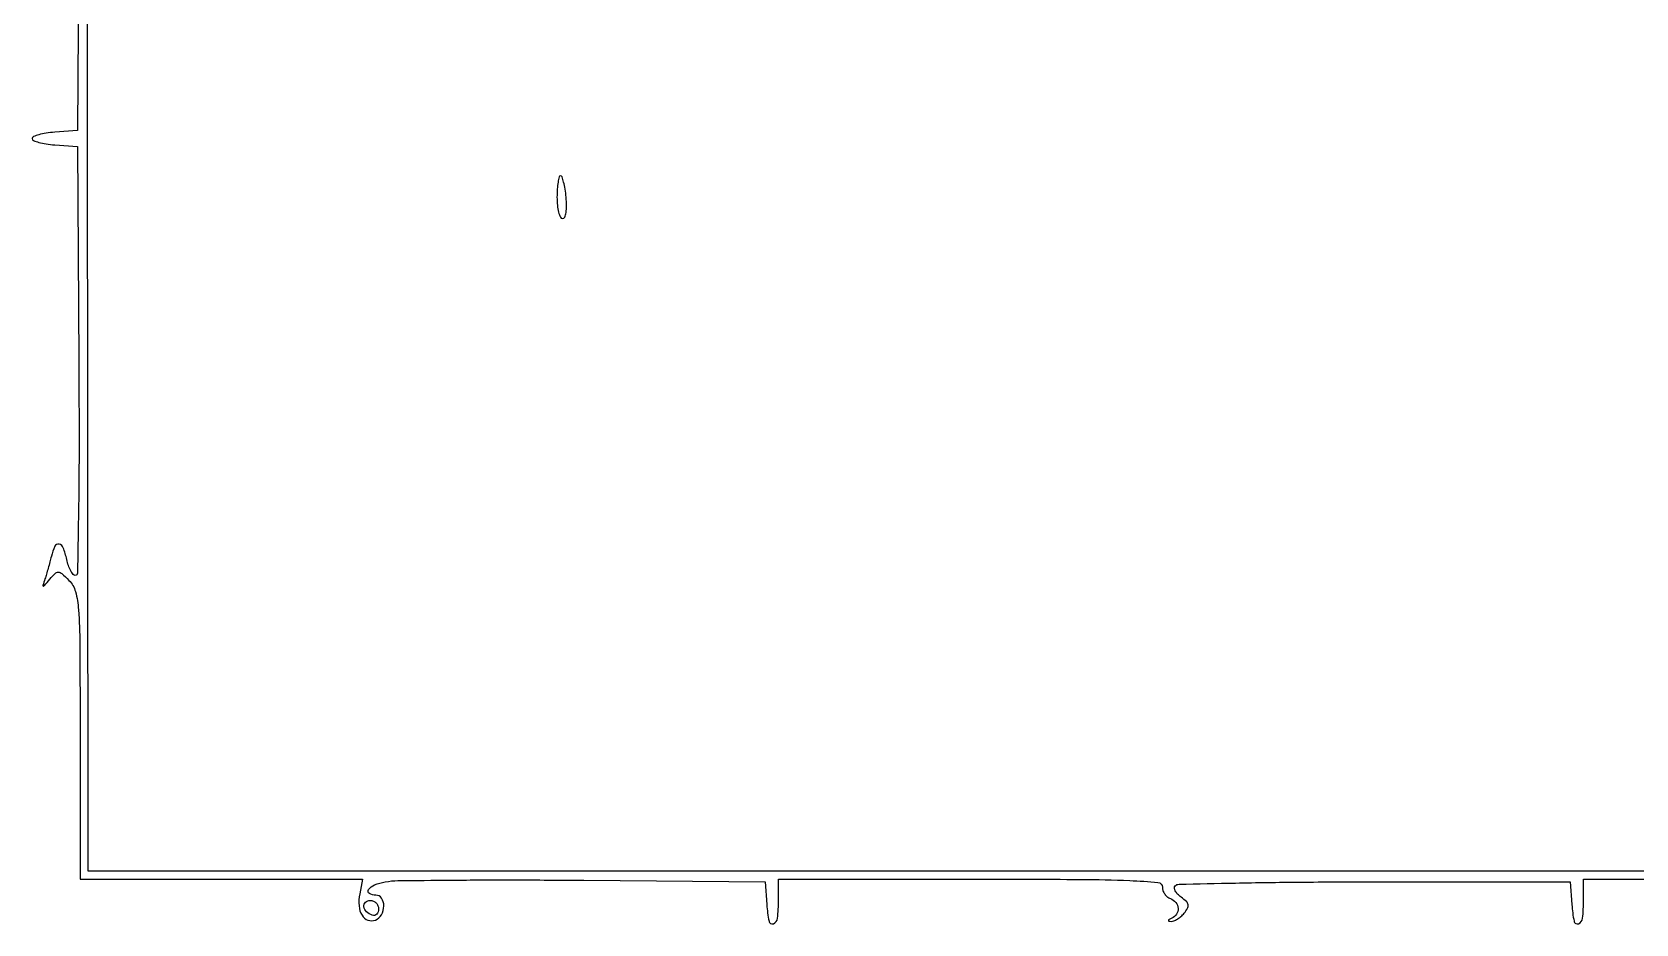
# Model space of a CAD drawing. Extents: x 0 to 905, y 0 to 640.
# Drawn here: x 12 to 312.8, y 12.6 to 180 of the extents above; entities that cross this region are included whole.
import ezdxf

# ---------------------------------------------------------------- set-up
doc = ezdxf.new("R2010")
doc.units = 0

msp = doc.modelspace()

# ---------------------------------------------------------------- linework, layer by layer
for points in [[(882.5, 352.5), (882.5, 87.5), (699.76385, 87.24732), (517.027699, 86.99464), (516.76385, 54.74732), (516.5, 22.5), (269.5, 22.5), (22.5, 22.5), (22.243959, 319, -0.00015), (22.179942, 432.778506, -0.000249), (22.20269, 528.770651, -0.000007), (22.267864, 615.689779, -0.090785), (22.463017, 616.751154, -0.310816), (23.53922, 617.495646, -0.00004), (108.995441, 617.701159, -0.000616), (229.087382, 617.832255, -0.000111), (452.719058, 617.751154), (882.5, 617.5)], [(110.454545, 149, 0.024775), (110.530546, 147.467137, 0.039378), (110.762734, 146.175, 0.046794), (111.098103, 145.25634, 0.289517), (111.503699, 145, 0.298592), (111.90341, 145.262067, 0.061261), (112.155051, 146.112252, 0.04349), (112.255092, 147.384475, 0.02166), (112.17139, 149, 0.015535), (111.97695, 150.533207, 0.024829), (111.705849, 151.825, 0.021922), (111.403174, 152.802262, 0.316641), (111.122237, 153, 0.340237), (110.860411, 152.798509, 0.023403), (110.65068, 151.825, 0.025663), (110.502687, 150.533409, 0.015694)], [(77, 15.416667, -0.077096), (76.910766, 14.841384, -0.119977), (76.651172, 14.414714, -0.144529), (76.264262, 14.204183, -0.134046), (75.8125, 14.229167, -0.113253), (74.749304, 14.877068, -0.165501), (74.257027, 15.846361, -0.244413), (74.540134, 16.653027, -0.190724), (75.416667, 17, -0.099038), (76.020927, 16.879125, -0.097945), (76.534896, 16.534896, -0.097945), (76.879125, 16.020927, -0.099038)]]:
    msp.add_lwpolyline(points, format="xyb", close=True)
msp.add_lwpolyline([(20.761883, 199.75), (20.5, 161.5), (16.25, 161.192502, 0.019489), (14.621172, 161.010626, 0.030855), (13.248438, 160.715362, 0.031664), (12.240079, 160.362225, 0.301309), (12, 160, 0.301309), (12.240079, 159.637775, 0.031664), (13.248438, 159.284638, 0.030855), (14.621172, 158.989374, 0.019489), (16.25, 158.807498), (20.5, 158.5), (20.761344, 118.25, -0.001827), (20.808353, 101.696505, -0.003961), (20.697244, 88.977847, -0.000742), (20.505445, 78.406587, -0.408477), (20.0908, 78, -0.228924), (19.688093, 78.194575, -0.045794), (19.239098, 78.88125, -0.040003), (18.820371, 79.851009, -0.027866), (18.5, 81, 0.03392), (17.856134, 83.205709, 0.259723), (17.067568, 83.88453, 0.348857), (16.278304, 83.484819, 0.046232), (15.612673, 81.592901, -0.003985), (15.338633, 80.536759, -0.002794), (15.013888, 79.351535, -0.002818), (14.690108, 78.219825, -0.005881), (14.42263, 77.342901, 0.003772), (14.041765, 76.112858, 0.498635), (14.122375, 76.002852, 0.226047), (14.312115, 76.090173, 0.002033), (15.337637, 77.330728, -0.026714), (16.311142, 78.396596, -0.214954), (16.918665, 78.620963, -0.165726), (17.581362, 78.342221, -0.014696), (18.919272, 77.080728, -0.131647), (20.134284, 74.976322, -0.047634), (20.711468, 71.544475, -0.016579), (20.95609, 65.156187, -0.00128), (21, 48), (21, 21), (47.475, 21), (73.95, 21), (73.447868, 18.25, 0.063939), (73.327342, 15.973794, 0.116742), (73.886854, 14.210331, 0.173831), (74.989276, 13.306176, 0.179154), (76.399075, 13.322898, 0.177048), (77.522872, 14.302342, 0.121057), (77.966633, 15.953741, 0.146594), (77.563823, 17.411807, 0.258044), (76.5, 18, -0.126535), (75.257762, 18.319488, -0.446372), (75.093632, 19.027906, -0.146659), (76.220418, 19.916136, -0.049681), (78.25, 20.493245, -0.041262), (80.600532, 20.717884, -0.001219), (90.532812, 20.82084, -0.00243), (102.236835, 20.856736, -0.001673), (115.5, 20.788558), (149.5, 20.5), (149.808612, 16.227207, 0.029451), (150.221433, 13.093615, 0.465814), (151.047176, 12.632734, 0.284395), (151.830151, 13.654487, 0.024929), (152, 17.059017), (152, 21), (188, 21, -0.001094), (208.687203, 20.954753, -0.009535), (217.872966, 20.739365, -0.01283), (223.172611, 20.377522, -0.386991), (224, 19.468615, 0.088478), (224.112085, 18.840167, 0.06652), (224.440625, 18.217991, 0.065663), (224.926585, 17.696157, 0.081035), (225.5, 17.361626, -0.131848), (226.519603, 16.620416, -0.154344), (226.954623, 15.511186, -0.164659), (226.662086, 14.406679, -0.151638), (225.75, 13.662281, 0.021172), (225.258149, 13.439164, 0.227742), (225.128562, 13.270369, 0.409541), (225.212084, 13.140207, 0.038264), (225.627555, 13.078947, 0.112935), (226.154225, 13.161249, 0.04399), (226.815959, 13.495603, 0.040687), (227.495784, 13.998714, 0.03993), (228.089808, 14.608213, 0.042416), (228.72788, 15.525163, 0.178503), (228.839395, 16.175271, 0.158611), (228.50559, 16.7892, 0.031714), (227.535254, 17.59788, -0.043796), (226.867245, 18.182481, -0.069863), (226.424103, 18.79688, -0.098867), (226.262189, 19.342933, -0.222592), (226.405606, 19.739668, -0.193183), (227.130662, 20.049824, -0.000559), (237.713123, 20.276652, -0.003137), (249.720515, 20.445221, -0.001941), (263.832605, 20.5), (300.5, 20.5), (300.808612, 16.227207, 0.029451), (301.221433, 13.093615, 0.465814), (302.047176, 12.632734, 0.284395), (302.830151, 13.654487, 0.024929), (303, 17.059017), (303, 21), (339.3, 21, -0.001624)], format="xyb")

doc.saveas('drawing.dxf')
